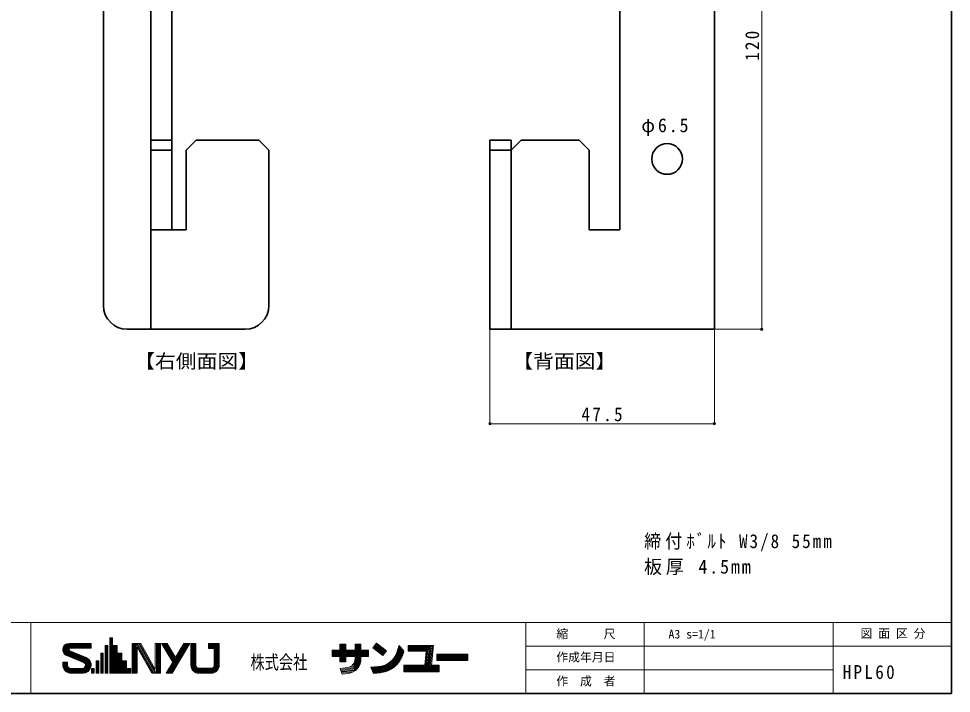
# Model space of a CAD drawing. Units: millimetres at full size, sheet at 1:1; details may follow other scales. Extents: x -492 to 492, y -348 to 348.
# Drawn here: x 294.7 to 492, y -347.8 to -205.1 of the extents above; entities that cross this region are included whole.
import ezdxf
from ezdxf.enums import TextEntityAlignment as Align

# ---------------------------------------------------------------- set-up
doc = ezdxf.new("R2010")
doc.units = ezdxf.units.MM
doc.header["$PDMODE"] = 32
doc.header["$PDSIZE"] = 0.5
for name, color, linetype, lineweight in [('0-2_本体', 7, 'Continuous', 35), ('0-8', 4, 'Continuous', 18), ('F-0_図面枠', 4, 'Continuous', 18)]:
    doc.layers.add(name, color=color, linetype=linetype, lineweight=lineweight)
doc.layers.add('F-2_文字1', color=7, linetype='Continuous')
doc.layers.add('F-3_文字2', color=7, linetype='Continuous')
doc.styles.add('ＭＳ ゴシック', font='')
doc.styles.get('ＭＳ ゴシック').set_extended_font_data('MS Gothic')

msp = doc.modelspace()

# ---------------------------------------------------------------- linework, layer by layer
at = {"layer": '0-2_本体'}
for p, q in [((327.125, -155.25), (327.125, -249.75)), ((441.875, -270.75), (441.875, -155.25)), ((312.625, -265.75), (312.625, -160.25)), ((421.875, -170.75), (421.875, -249.75)), ((327.125, -230.75), (322.625, -230.75)), ((345.504, -230.75), (347.625, -232.871)), ((394.375, -230.75), (394.375, -270.75)), ((398.875, -230.75), (394.375, -230.75)), ((398.875, -230.75), (398.875, -270.75)), ((400.996, -230.75), (398.875, -232.871)), ((413.254, -230.75), (400.996, -230.75)), ((413.254, -230.75), (415.375, -232.871)), ((327.125, -232.871), (322.625, -232.871)), ((330.125, -232.871), (330.125, -249.75)), ((347.625, -265.75), (347.625, -232.871)), ((398.875, -232.871), (394.375, -232.871)), ((415.375, -232.871), (415.375, -249.75)), ((330.125, -249.75), (322.625, -249.75)), ((421.875, -249.75), (415.375, -249.75)), ((317.625, -270.75), (322.625, -270.75)), ((342.625, -270.75), (317.625, -270.75)), ((394.375, -270.75), (441.875, -270.75)), ((441.875, -270.75), (394.375, -270.75))]:
    msp.add_line(p, q, dxfattribs=at)
for points in [[(322.625, -154.75), (322.625, -270.75), (342.625, -270.75)], [(345.504, -230.75), (332.246, -230.75), (330.125, -232.871)]]:
    msp.add_lwpolyline(points, dxfattribs=at)
msp.add_circle((431.875, -234.75), 3.25, dxfattribs=at)
for centre, start, end in [((317.625, -265.75), 180, 270), ((317.625, -265.75), 180, 270), ((342.625, -265.75), 270, 0)]:
    msp.add_arc(centre, 5, start, end, dxfattribs=at)
at = {"layer": '0-8'}
for p, q in [((451.875, -150.75), (451.875, -270.75)), ((394.375, -290.75), (394.375, -270.75)), ((451.875, -270.75), (441.875, -270.75)), ((441.875, -290.75), (441.875, -270.75)), ((441.875, -290.75), (394.375, -290.75))]:
    msp.add_line(p, q, dxfattribs=at)
for p in [(451.875, -270.75), (394.375, -290.75), (441.875, -290.75)]:
    msp.add_point(p, dxfattribs=at)
at = {"layer": 'F-0_図面枠', "color": 7, "lineweight": 35}
for p, q in [((492, -347.75), (492, -72.75)), ((492, -342.75), (492, -342.75))]:
    msp.add_line(p, q, dxfattribs=at)
at = {"layer": 'F-0_図面枠'}
for p, q in [((102.5, -332.75), (492, -332.75)), ((297.25, -332.75), (297.25, -347.75)), ((402, -347.75), (402, -332.75)), ((427, -347.75), (427, -332.75)), ((467, -347.75), (467, -332.75)), ((304.807, -337.3), (310.013, -337.3)), ((305.35, -337.178), (310.013, -337.178)), ((310.013, -338.211), (310.013, -337.178)), ((313.976, -335.979), (314.576, -335.979)), ((313.976, -343.506), (313.976, -335.979)), ((314.187, -343.506), (314.187, -335.979)), ((314.398, -343.506), (314.398, -335.979)), ((314.576, -337.644), (314.576, -335.979)), ((318.672, -337.178), (320.504, -337.178)), ((318.672, -343.506), (318.672, -337.178)), ((318.883, -343.506), (318.883, -337.178)), ((319.094, -343.506), (319.094, -337.178)), ((319.305, -343.506), (319.305, -337.178)), ((319.51, -337.154), (323.078, -343.506)), ((319.516, -343.506), (319.516, -337.178)), ((319.766, -337.178), (323.319, -343.506)), ((320.008, -337.178), (323.562, -343.506)), ((320.25, -337.178), (323.718, -343.355)), ((320.504, -337.178), (323.602, -342.694)), ((323.602, -342.694), (323.602, -337.178)), ((323.602, -337.178), (324.668, -337.178)), ((323.824, -343.506), (323.824, -337.178)), ((324.035, -343.506), (324.035, -337.178)), ((324.246, -343.506), (324.246, -337.178)), ((324.457, -343.506), (324.457, -337.178)), ((324.668, -343.506), (324.668, -337.178)), ((324.901, -337.178), (326.14, -337.178)), ((324.901, -337.178), (327.278, -341.184)), ((325.146, -337.178), (327.53, -341.195)), ((325.391, -337.178), (327.653, -340.988)), ((325.637, -337.178), (327.776, -340.782)), ((325.882, -337.178), (327.898, -340.575)), ((326.14, -337.178), (327.898, -340.14)), ((326.158, -343.506), (329.914, -337.178)), ((326.403, -343.506), (330.16, -337.178)), ((326.649, -343.506), (330.405, -337.178)), ((326.894, -343.506), (330.65, -337.178)), ((327.139, -343.506), (330.896, -337.178)), ((327.898, -340.14), (329.656, -337.178)), ((329.656, -337.178), (330.896, -337.178)), ((331.129, -341.841), (331.129, -337.178)), ((331.129, -337.178), (332.195, -337.178)), ((331.34, -341.969), (331.34, -337.178)), ((331.551, -341.969), (331.551, -337.178)), ((331.762, -341.969), (331.762, -337.178)), ((331.973, -341.969), (331.973, -337.178)), ((332.195, -341.841), (332.195, -337.178)), ((334.859, -337.178), (337.124, -337.178)), ((334.859, -338.244), (334.859, -337.178)), ((335.07, -338.244), (335.07, -337.178)), ((335.281, -338.244), (335.281, -337.178)), ((335.492, -338.244), (335.492, -337.178)), ((335.703, -338.244), (335.703, -337.178)), ((335.914, -338.244), (335.914, -337.178)), ((336.125, -338.244), (336.125, -337.178)), ((336.28, -341.969), (336.28, -337.178)), ((336.491, -341.969), (336.491, -337.178)), ((336.702, -341.969), (336.702, -337.178)), ((336.913, -341.969), (336.913, -337.178)), ((337.124, -341.841), (337.124, -337.178)), ((362.661, -338.623), (362.661, -337.371)), ((362.661, -337.371), (363.913, -337.371)), ((362.872, -341.095), (362.872, -337.371)), ((363.083, -341.095), (363.083, -337.371)), ((363.293, -341.095), (363.293, -337.371)), ((363.504, -341.095), (363.504, -337.371)), ((363.715, -341.095), (363.715, -337.371)), ((363.913, -338.623), (363.913, -337.371)), ((365.858, -337.371), (367.11, -337.371)), ((365.858, -338.623), (365.858, -337.371)), ((366.069, -342.781), (366.069, -337.371)), ((366.28, -342.574), (366.28, -337.371)), ((366.491, -342.322), (366.491, -337.371)), ((366.702, -342.001), (366.702, -337.371)), ((366.913, -341.551), (366.913, -337.371)), ((367.11, -338.623), (367.11, -337.371)), ((369.609, -338.1), (370.373, -337.107)), ((370.253, -337.264), (372.395, -338.912)), ((370.373, -337.107), (372.515, -338.755)), ((304.018, -338.566), (305.359, -338.566)), ((304.029, -338.355), (305.387, -338.355)), ((304.041, -338.777), (305.572, -338.777)), ((304.074, -338.144), (310.013, -338.144)), ((304.098, -338.988), (306.08, -338.988)), ((304.156, -337.933), (310.013, -337.933)), ((304.196, -339.199), (306.588, -339.199)), ((304.285, -337.722), (310.013, -337.722)), ((304.48, -337.511), (310.013, -337.511)), ((305.525, -338.758), (308.945, -340.176)), ((305.608, -338.211), (310.013, -338.211)), ((312.045, -343.506), (312.045, -339.265)), ((312.045, -339.265), (312.588, -339.265)), ((312.256, -343.506), (312.256, -339.265)), ((312.466, -343.506), (312.466, -339.265)), ((312.588, -343.506), (312.588, -339.265)), ((313.01, -337.644), (313.555, -337.644)), ((313.01, -343.506), (313.01, -337.644)), ((313.221, -343.506), (313.221, -337.644)), ((313.432, -343.506), (313.432, -337.644)), ((313.555, -343.506), (313.555, -337.644)), ((314.576, -337.644), (315.542, -337.644)), ((314.609, -343.506), (314.609, -337.644)), ((314.82, -343.506), (314.82, -337.644)), ((315.031, -343.506), (315.031, -337.644)), ((315.242, -343.506), (315.242, -337.644)), ((315.453, -343.506), (315.453, -337.644)), ((315.542, -339.265), (315.542, -337.644)), ((315.542, -339.265), (316.508, -339.265)), ((315.664, -343.506), (315.664, -339.265)), ((315.875, -343.506), (315.875, -339.265)), ((316.086, -343.506), (316.086, -339.265)), ((316.297, -343.506), (316.297, -339.265)), ((316.508, -340.886), (316.508, -339.265)), ((319.738, -343.506), (319.738, -337.991)), ((319.738, -337.991), (322.836, -343.506)), ((334.859, -338.244), (336.058, -338.244)), ((336.058, -341.841), (336.058, -338.244)), ((360.98, -338.623), (362.661, -338.623)), ((360.98, -339.941), (360.98, -338.623)), ((360.98, -338.676), (368.725, -338.676)), ((360.98, -338.887), (368.725, -338.887)), ((360.98, -339.098), (368.725, -339.098)), ((360.98, -339.309), (368.725, -339.309)), ((363.913, -338.623), (365.858, -338.623)), ((367.11, -338.623), (368.725, -338.623)), ((368.725, -339.941), (368.725, -338.623)), ((369.609, -338.1), (371.752, -339.748)), ((369.738, -337.933), (371.88, -339.58)), ((369.867, -337.765), (372.009, -339.413)), ((369.995, -337.598), (372.138, -339.246)), ((370.124, -337.431), (372.266, -339.079)), ((370.382, -343.485), (376.051, -339.329)), ((371.752, -339.748), (372.515, -338.755)), ((373.521, -340.923), (376.152, -338.994)), ((374.145, -340.203), (376.134, -338.746)), ((374.43, -339.734), (375.996, -338.586)), ((374.612, -339.338), (375.858, -338.425)), ((374.737, -338.985), (375.72, -338.264)), ((374.767, -338.886), (375.152, -337.601)), ((374.838, -338.65), (375.583, -338.104)), ((374.938, -338.315), (375.445, -337.943)), ((375.039, -337.979), (375.307, -337.783)), ((375.152, -337.601), (376.202, -338.827)), ((376.048, -339.342), (376.202, -338.827)), ((377.088, -338.854), (377.088, -337.601)), ((377.088, -337.601), (382.458, -337.601)), ((377.088, -337.812), (382.223, -337.812)), ((377.088, -338.023), (381.988, -338.023)), ((377.088, -338.234), (381.753, -338.234)), ((377.088, -338.445), (381.518, -338.445)), ((377.088, -338.656), (381.282, -338.656)), ((377.088, -338.854), (380.929, -338.854)), ((380.607, -341.82), (380.929, -338.854)), ((380.713, -341.939), (381.059, -338.762)), ((380.925, -341.939), (381.282, -338.656)), ((381.138, -341.939), (381.518, -338.445)), ((381.35, -341.939), (381.753, -338.234)), ((381.562, -341.939), (381.988, -338.023)), ((381.774, -341.939), (382.223, -337.812)), ((381.999, -341.82), (382.458, -337.601)), ((402, -337.75), (492, -337.75)), ((304.018, -341.175), (305.05, -341.175)), ((304.018, -341.774), (304.018, -341.175)), ((304.019, -341.308), (305.051, -341.308)), ((304.345, -339.41), (307.097, -339.41)), ((304.574, -339.621), (307.605, -339.621)), ((304.851, -339.776), (308.384, -341.241)), ((304.985, -339.832), (308.114, -339.832)), ((305.05, -341.808), (305.05, -341.175)), ((305.493, -340.043), (308.622, -340.043)), ((306.002, -340.253), (309.107, -340.253)), ((306.51, -340.464), (309.412, -340.464)), ((307.019, -340.675), (309.619, -340.675)), ((307.527, -340.886), (309.767, -340.886)), ((308.036, -341.097), (309.875, -341.097)), ((308.52, -341.308), (309.949, -341.308)), ((311.079, -340.886), (311.623, -340.886)), ((311.079, -343.506), (311.079, -340.886)), ((311.29, -343.506), (311.29, -340.886)), ((311.501, -343.506), (311.501, -340.886)), ((311.623, -343.506), (311.623, -340.886)), ((316.508, -340.886), (317.473, -340.886)), ((316.508, -343.506), (316.508, -340.886)), ((316.719, -343.506), (316.719, -340.886)), ((316.929, -343.506), (316.929, -340.886)), ((317.14, -343.506), (317.14, -340.886)), ((317.351, -343.506), (317.351, -340.886)), ((317.473, -342.507), (317.473, -340.886)), ((325.9, -343.506), (327.278, -341.184)), ((360.98, -339.52), (368.725, -339.52)), ((360.98, -339.73), (368.725, -339.73)), ((360.98, -339.941), (362.661, -339.941)), ((362.661, -341.095), (362.661, -339.941)), ((362.661, -341.095), (363.913, -341.095)), ((363.913, -339.941), (365.858, -339.941)), ((363.913, -341.095), (363.913, -339.941)), ((365.752, -342.87), (365.752, -341.077)), ((365.858, -340.47), (365.858, -339.941)), ((365.858, -342.87), (365.858, -340.473)), ((367.11, -339.941), (368.725, -339.941)), ((367.11, -340.465), (367.11, -339.941)), ((370.783, -343.453), (375.937, -339.675)), ((371.189, -343.417), (375.786, -340.047)), ((371.643, -343.346), (375.582, -340.459)), ((372.182, -343.212), (375.292, -340.933)), ((383.153, -340.798), (383.153, -339.48)), ((383.153, -339.48), (389.745, -339.48)), ((383.153, -339.638), (389.745, -339.638)), ((383.153, -339.849), (389.745, -339.849)), ((383.153, -340.06), (389.745, -340.06)), ((383.153, -340.271), (389.745, -340.271)), ((383.153, -340.482), (389.745, -340.482)), ((383.153, -340.693), (389.745, -340.693)), ((383.153, -340.798), (389.745, -340.798)), ((389.745, -340.798), (389.745, -339.48)), ((304.019, -341.519), (305.051, -341.519)), ((304.019, -341.73), (305.051, -341.73)), ((304.026, -341.941), (305.064, -341.941)), ((304.059, -342.152), (305.146, -342.152)), ((304.121, -342.363), (305.348, -342.363)), ((304.213, -342.574), (309.818, -342.574)), ((304.343, -342.785), (309.688, -342.785)), ((304.522, -342.996), (309.51, -342.996)), ((304.776, -343.207), (309.255, -343.207)), ((305.716, -342.474), (308.25, -342.474)), ((308.54, -342.363), (309.91, -342.363)), ((308.725, -341.519), (309.994, -341.519)), ((308.733, -342.152), (309.971, -342.152)), ((308.804, -341.73), (310.012, -341.73)), ((308.806, -341.941), (310.005, -341.941)), ((310.113, -343.506), (310.113, -342.507)), ((310.113, -342.507), (310.657, -342.507)), ((310.289, -343.506), (310.289, -342.507)), ((310.5, -343.506), (310.5, -342.507)), ((310.657, -343.506), (310.657, -342.507)), ((317.473, -342.507), (318.439, -342.507)), ((317.562, -343.506), (317.562, -342.507)), ((317.773, -343.506), (317.773, -342.507)), ((317.984, -343.506), (317.984, -342.507)), ((318.195, -343.506), (318.195, -342.507)), ((318.406, -343.506), (318.406, -342.507)), ((318.439, -343.506), (318.439, -342.507)), ((331.129, -341.863), (331.151, -341.863)), ((331.134, -341.969), (332.208, -341.969)), ((331.164, -342.18), (332.299, -342.18)), ((331.222, -342.391), (332.555, -342.391)), ((331.313, -342.601), (336.94, -342.601)), ((331.442, -342.812), (336.811, -342.812)), ((331.622, -343.023), (336.631, -343.023)), ((331.882, -343.234), (336.371, -343.234)), ((332.794, -342.441), (335.459, -342.441)), ((335.698, -342.391), (337.031, -342.391)), ((335.953, -342.18), (337.089, -342.18)), ((336.044, -341.969), (337.119, -341.969)), ((362.712, -342.488), (364.236, -342.298)), ((362.712, -342.488), (363.122, -343.699)), ((362.781, -342.692), (366.563, -342.221)), ((362.85, -342.896), (366.384, -342.456)), ((362.919, -343.1), (366.16, -342.696)), ((362.988, -343.304), (365.867, -342.945)), ((363.057, -343.508), (365.447, -343.21)), ((364.243, -342.297), (366.626, -342.001)), ((365.061, -341.983), (366.6, -341.791)), ((365.351, -341.734), (366.574, -341.582)), ((365.54, -341.498), (366.548, -341.373)), ((369.22, -342.216), (370.805, -342.087)), ((369.22, -342.216), (369.78, -343.534)), ((369.314, -342.437), (369.665, -342.18)), ((369.398, -342.637), (370.066, -342.147)), ((369.483, -342.836), (370.467, -342.115)), ((369.568, -343.035), (370.869, -342.082)), ((369.653, -343.235), (371.3, -342.027)), ((369.737, -343.434), (371.834, -341.898)), ((369.98, -343.518), (372.708, -341.519)), ((372.914, -342.937), (374.809, -341.548)), ((376.199, -343.204), (376.199, -341.82)), ((376.199, -341.82), (380.607, -341.82)), ((376.199, -341.939), (383.647, -341.939)), ((376.199, -342.15), (383.647, -342.15)), ((376.199, -342.361), (383.647, -342.361)), ((376.199, -342.572), (383.647, -342.572)), ((376.199, -342.783), (383.647, -342.783)), ((376.199, -342.994), (383.647, -342.994)), ((376.199, -343.204), (383.647, -343.204)), ((381.999, -341.82), (383.647, -341.82)), ((383.647, -343.204), (383.647, -341.82)), ((402, -342.75), (467, -342.75)), ((305.202, -343.418), (308.829, -343.418)), ((305.75, -343.506), (308.425, -343.506)), ((310.113, -343.506), (310.657, -343.506)), ((311.079, -343.506), (311.623, -343.506)), ((312.045, -343.506), (312.588, -343.506)), ((313.01, -343.506), (313.555, -343.506)), ((313.976, -343.506), (318.439, -343.506)), ((318.672, -343.506), (319.738, -343.506)), ((322.836, -343.506), (324.668, -343.506)), ((325.9, -343.506), (327.139, -343.506)), ((332.347, -343.445), (335.905, -343.445)), ((332.794, -343.506), (335.459, -343.506)), ((363.122, -343.699), (364.404, -343.539)), ((369.78, -343.534), (371.096, -343.428))]:
    msp.add_line(p, q, dxfattribs=at)
at = {"layer": 'F-0_図面枠', "color": 7, "lineweight": 35}
msp.add_lwpolyline([(102.5, -72.75), (102.5, -347.75), (492, -347.75)], dxfattribs=at)
at = {"layer": 'F-0_図面枠'}
for centre, radius, start, end in [((305.368, -338.529), 1.35, 90.76968, 251.60579), ((305.634, -338.495), 0.284, 92.62549, 247.52919), ((370.531, -337.696), 4.4, 273.5696, 344.30289), ((370.527, -337.692), 5.762, 273.9684, 344.73839), ((308.182, -341.842), 0.632, 267.5421, 69.85329), ((308.282, -341.775), 1.731, 269.93188, 67.46921), ((364.007, -340.461), 1.851, 277.12369, 0.28418), ((364.007, -340.461), 3.103, 277.45369, 359.92859), ((305.75, -341.774), 1.732, 179.99979, 270.00009), ((305.716, -341.808), 0.666, 179.99979, 270.00009), ((332.794, -341.841), 1.665, 179.99979, 270.00009), ((332.794, -341.841), 0.6, 179.99979, 270.00009), ((335.459, -341.841), 0.6, 270.00009, 0), ((335.459, -341.841), 1.665, 270.00009, 0)]:
    msp.add_arc(centre, radius, start, end, dxfattribs=at)

# ---------------------------------------------------------------- texts
at = {"layer": '0-8', "color": 7, "style": 'ＭＳ ゴシック', "width": 1.1}
for s, p in [('【右側面図】', (319.125, -279.851)), ('【背面図】', (399.125, -279.851))]:
    msp.add_text(s, height=2.933, dxfattribs=at).set_placement(p, align=Align.BOTTOM_LEFT)
at = {"layer": '0-8', "color": 7, "insert": (451.375, -214), "char_height": 2.933, "attachment_point": 7, "rotation": 90, "style": 'ＭＳ ゴシック'}
msp.add_mtext('\\T1.27;\\W0.9;120', dxfattribs=at)
at = {"layer": '0-8', "color": 7, "char_height": 2.933, "attachment_point": 7, "style": 'ＭＳ ゴシック'}
for s, insert in [('\\T1.21;\\W0.95;φ6.5', (426.43, -229.885)), ('\\T1.28;\\W0.9;47.5', (413.75, -290.25)), ('\\T1.24;\\W0.9;締付ﾎﾞﾙﾄ\\~W3/8\\~55mm', (427, -317.75)), ('\\T1.21;\\W0.95;板厚\\~4.5mm', (427, -322.75))]:
    msp.add_mtext(s, dxfattribs=dict(at, insert=insert))
at = {"layer": 'F-0_図面枠', "color": 7, "style": 'ＭＳ ゴシック', "width": 0.75}
msp.add_text('株式会社', height=2.933, dxfattribs=at).set_placement((343.74, -343.525), align=Align.BOTTOM_LEFT)
at = {"layer": 'F-2_文字1', "style": 'ＭＳ ゴシック'}
for s, p in [('縮\u3000\u3000\u3000尺', (408.443, -336.648)), ('図 面 区 分', (472.788, -336.566)), ('作成年月日', (408.443, -341.575)), ('作\u3000成\u3000者', (408.443, -346.648))]:
    msp.add_text(s, height=1.833, dxfattribs=at).set_placement(p, align=Align.BOTTOM_LEFT)
at = {"layer": 'F-3_文字2', "style": 'ＭＳ ゴシック'}
msp.add_text('A3 s=1/1', height=1.833, dxfattribs=at).set_placement((432.16, -336.701), align=Align.BOTTOM_LEFT)
at = {"layer": 'F-3_文字2', "insert": (469.019, -344.754), "char_height": 2.933, "attachment_point": 7, "style": 'ＭＳ ゴシック'}
msp.add_mtext('\\T1.28;\\W0.9;HPL60', dxfattribs=at)

doc.saveas('drawing.dxf')
